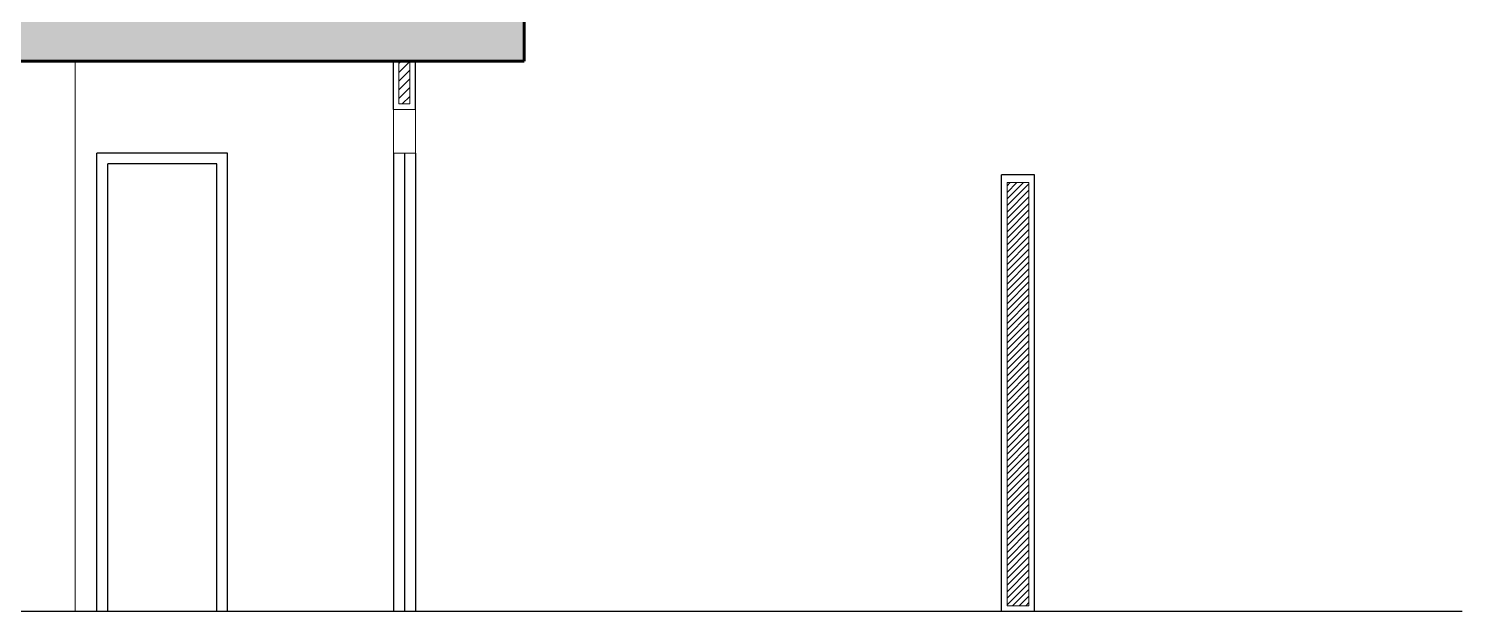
# Model space of a CAD drawing. Header units: millimetres. Extents: x -106 to 2534, y 21 to 2786.
# Drawn here: x 1316.32 to 1322.9, y 1348.06 to 1350.73 of the extents above; entities that cross this region are included whole.
import ezdxf

# ---------------------------------------------------------------- set-up
doc = ezdxf.new("R2010")
doc.units = ezdxf.units.MM
for name, color, linetype, lineweight in [('achurado', 142, 'Continuous', 9), ('fach mas atras', 62, 'Continuous', 20), ('marco', 54, 'Continuous', 25), ('muros', 20, 'Continuous', 30), ('placa', 162, 'Continuous', 60), ('purt.fachad', 32, 'Continuous', 25)]:
    doc.layers.add(name, color=color, linetype=linetype, lineweight=lineweight)
doc.layers.add('lin tierra', color=170, linetype='Continuous')

msp = doc.modelspace()

# ---------------------------------------------------------------- hatches: boundary and pattern name
h = msp.add_hatch()
h.set_pattern_fill('GRAVEL', color=256, scale=0.025, style=0)
h.set_pattern_definition([(228.0128, (35.018797, 0.08968), (-5.0800043165, -5.7150070224), [0.08543025, -8.457625]), (184.9697, (34.961647, 0.02618), (7.62001232654, 0.63499551885), [0.14660125, -14.5135]), (132.5104, (34.815597, 0.01348), (6.3499953796, -6.9850068231), [0.1033705, -10.233675]), (267.2737, (34.567947, -0.14527), (0.6349972427, 12.69999591334), [0.13350125, -13.2166]), (292.8337, (34.561597, -0.27862), (-3.1750090139, 7.6200043325), [0.1309085, -12.95995]), (357.2737, (34.612397, -0.39927), (-12.69999591334, 0.6349972427), [0.13350125, -13.2166]), (37.6942, (34.745747, -0.40562), (-8.2550052153, -6.34999433925), [0.1765485, -17.478275]), (72.2553, (34.885447, -0.29767), (4.44500889137, 13.9700040515), [0.16668, -16.501325]), (121.4296, (34.936247, -0.13892), (-5.0800013088, 8.25499029), [0.13395325, -13.261375]), (175.2364, (34.866397, -0.02462), (6.9849945133, -0.6349940407), [0.15292825, -7.493475]), (222.3974, (34.713997, -0.01192), (-7.6200002293, -6.98499091266), [0.1977695, -19.5792]), (138.8141, (35.196597, -0.15162), (-4.4449971686, 3.8099941393), [0.06750125, -6.68265]), (171.4692, (35.145797, -0.10717), (8.2549873989, -1.2700032), [0.1284205, -12.71365]), (225, (35.0188, -0.0881), (-1e-16, -0.63499957), [0.08980225, -0.8082225]), (203.1986, (34.97435, -0.01192), (3.1750107064, 1.2700055686), [0.04836025, -4.78765]), (291.8014, (34.9299, -0.03097), (-0.6350004455, 1.905001227), [0.0683915, -3.3512]), (30.9638, (34.9553, -0.09447), (1.904997989, 1.2700009897), [0.11108, -3.591575]), (161.5651, (35.05055, -0.03732), (1.27000058, -0.634999056), [0.08032175, -1.927725]), (16.3895, (34.561597, -0.03097), (6.3500035035, 1.9049960375), [0.112522, -11.1397]), (70.3462, (34.669547, 0.00078), (-2.5399929222, -6.9849901221), [0.09439975, -9.34555]), (293.1986, (35.05055, 0.08968), (-1.2700055686, 3.1750107064), [0.09672, -4.7393]), (343.6105, (35.088647, 0.00078), (-6.3500035035, 1.9049960375), [0.112522, -11.1397]), (339.444, (34.5616, -0.42467), (-3.175003941, 1.269998459), [0.10850875, -5.316925]), (294.7751, (34.663197, -0.46277), (-3.1749926009, 6.9849967565), [0.090918, -9.0009]), (66.8014, (35.0569, -0.54532), (1.2700055686, 3.1750107064), [0.09672, -4.7393]), (17.354, (35.094997, -0.45642), (-8.2550004455, -2.5399961689), [0.10644575, -10.5381]), (69.444, (34.74575, -0.54532), (-1.269998459, -3.175003941), [0.0542545, -5.3712]), (101.3099, (35.0188, -0.54532), (-0.634996866, 2.539991865), [0.03237875, -3.2055]), (165.9638, (35.01245, -0.51357), (1.905001339, -0.634998901), [0.1309085, -2.4872625]), (186.009, (34.885447, -0.48182), (6.3499906361, 0.63499851714), [0.12131675, -12.01035]), (303.6901, (34.9553, -0.15162), (-0.635000218, 1.269998775), [0.091581, -2.197945]), (353.1572, (35.006097, -0.22782), (10.79500446416, -1.2700056879), [0.15988925, -15.829]), (60.9454, (35.164847, -0.24687), (-2.5399940915, -4.4449894027), [0.065377, -6.47235]), (90, (35.1966, -0.1897), (-0.635, 0.635), [0.0381, -0.5969]), (120.2564, (34.872747, -0.46277), (2.5399946167, -4.4449977581), [0.08821675, -8.733475]), (48.0128, (34.828297, -0.38657), (5.0800043165, 5.7150070224), [0.17086075, -8.3722]), (0, (34.9426, -0.2596), (0.635, 0.635), [0.1651, -0.4699]), (325.3048, (35.107697, -0.25957), (-6.3499889977, 4.4450004226), [0.1004025, -9.939825]), (254.0546, (35.19025, -0.31672), (-0.63500162, -2.540006051), [0.09245725, -4.530425]), (207.646, (35.164847, -0.40562), (-12.06499576226, -6.3500039937), [0.15053625, -14.903125]), (175.4261, (35.031497, -0.47547), (-8.2550019012, 0.6349969278), [0.15925725, -15.76645]), (175.4261, (35.031497, -0.47547), (-8.2550019012, 0.6349969278), [0.15925725, -15.76645])])
h.paths.add_polyline_path([(1318.5948, 1350.7608), (1307.4457, 1350.7608), (1307.4457, 1350.5819), (1318.5948, 1350.5819)])
at = {"layer": 'achurado'}
h = msp.add_hatch(dxfattribs=at)
h.set_pattern_fill('JIS_WOOD', color=256, scale=0.04, style=0)
h.set_pattern_definition([(45, (51.268475, -10.70056), (-0.01999999997, 0.01999999997), [])])
h.paths.add_polyline_path([(1318.0698, 1350.5819), (1318.0198, 1350.5819), (1318.0198, 1350.3858), (1318.0698, 1350.3858)])
h = msp.add_hatch(dxfattribs=at)
h.set_pattern_fill('JIS_WOOD', color=256, scale=0.03, style=0)
h.set_pattern_definition([(45, (51.268475, -10.700559), (-0.01499999997, 0.01499999997), [])])
h.paths.add_polyline_path([(1320.9095, 1350.0252), (1320.8095, 1350.0252), (1320.8095, 1348.0858), (1320.9095, 1348.0858)])

# ---------------------------------------------------------------- linework, layer by layer
msp.add_line((1318.0948, 1350.5819), (1318.0948, 1350.5819))
for p, q in [((1318.0198, 1350.3858), (1318.0198, 1350.5819)), ((1318.0698, 1350.3858), (1318.0698, 1350.5819)), ((1318.0698, 1350.3858), (1318.0198, 1350.3858)), ((1320.8095, 1348.0858), (1320.8095, 1350.0252)), ((1320.9095, 1350.0252), (1320.8095, 1350.0252)), ((1320.9095, 1348.0858), (1320.9095, 1350.0252)), ((1320.8095, 1348.0858), (1320.9095, 1348.0858))]:
    msp.add_line(p, q, dxfattribs=at)
at = {"layer": 'fach mas atras'}
for p, q in [((1316.5335, 1348.0608), (1316.5335, 1350.5819)), ((1318.0948, 1350.3608), (1317.9948, 1350.3608)), ((1317.9948, 1350.1608), (1317.9948, 1350.3608)), ((1318.0948, 1350.1608), (1318.0948, 1350.3608)), ((1318.0948, 1350.1608), (1317.9948, 1350.1608))]:
    msp.add_line(p, q, dxfattribs=at)
at = {"layer": 'lin tierra'}
msp.add_line((1312.4003, 1348.0608), (1322.8979, 1348.0608), dxfattribs=at)
at = {"layer": 'marco'}
for p, q in [((1317.9948, 1350.1608), (1317.9948, 1348.0608)), ((1318.0448, 1350.1608), (1318.0448, 1348.0608)), ((1318.0948, 1350.1608), (1318.0948, 1348.0608))]:
    msp.add_line(p, q, dxfattribs=at)
at = {"layer": 'muros'}
for p, q in [((1317.9948, 1350.3608), (1317.9948, 1350.5819)), ((1318.0948, 1350.3608), (1318.0948, 1350.5819)), ((1320.7845, 1348.0608), (1320.7845, 1350.0608)), ((1320.9345, 1350.0608), (1320.7845, 1350.0608)), ((1320.9345, 1348.0608), (1320.9345, 1350.0608))]:
    msp.add_line(p, q, dxfattribs=at)
at = {"layer": 'placa'}
for p, q in [((1318.5948, 1350.5819), (1318.5948, 1350.7608)), ((1306.6545, 1350.5819), (1318.5948, 1350.5819))]:
    msp.add_line(p, q, dxfattribs=at)
at = {"layer": 'purt.fachad'}
for p, q in [((1316.6335, 1348.0608), (1316.6335, 1350.1608)), ((1317.2335, 1350.1608), (1316.6335, 1350.1608)), ((1317.2335, 1348.0608), (1317.2335, 1350.1608)), ((1316.6835, 1348.0608), (1316.6835, 1350.1108)), ((1317.1835, 1350.1108), (1316.6835, 1350.1108)), ((1317.1835, 1348.0608), (1317.1835, 1350.1108))]:
    msp.add_line(p, q, dxfattribs=at)

doc.saveas('drawing.dxf')
